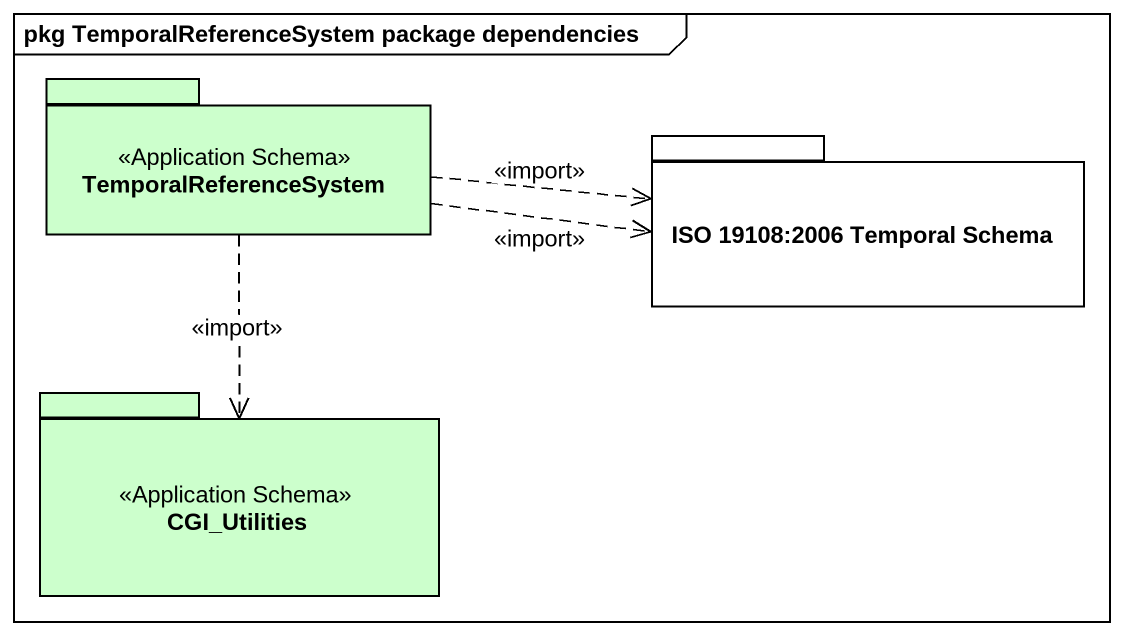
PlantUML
@startuml
mainframe pkg TemporalReferenceSystem package dependencies
package TemporalReferenceSystem <<Application Schema>> #CCFFCC {
}
package "ISO 19108:2006 Temporal Schema" as ISO_19108_2006_Temporal {
}
package CGI_Utilities <<Application Schema>> #CCFFCC {
}
TemporalReferenceSystem .right.> ISO_19108_2006_Temporal : <<import>>
TemporalReferenceSystem .right.> ISO_19108_2006_Temporal : <<import>>
TemporalReferenceSystem ..> CGI_Utilities : <<import>>
@enduml
